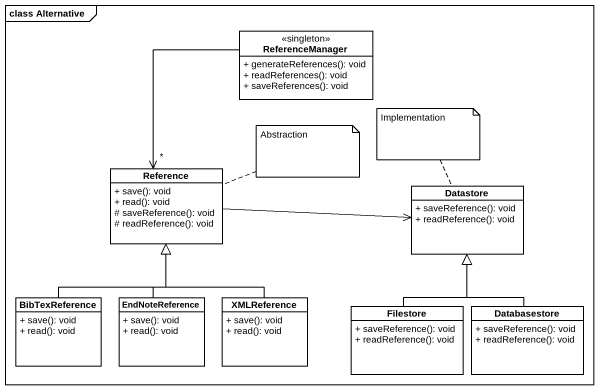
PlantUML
@startuml
mainframe class Alternative
hide circle
hide empty members
skinparam classAttributeIconSize 0
class ReferenceManager <<singleton>> {
  + generateReferences(): void
  + readReferences(): void
  + saveReferences(): void
}
class Reference {
  + save(): void
  + read(): void
  # saveReference(): void
  # readReference(): void
}
class Datastore {
  + saveReference(): void
  + readReference(): void
}
class BibTexReference {
  + save(): void
  + read(): void
}
class EndNoteReference {
  + save(): void
  + read(): void
}
class XMLReference {
  + save(): void
  + read(): void
}
class Filestore {
  + saveReference(): void
  + readReference(): void
}
class Databasestore {
  + saveReference(): void
  + readReference(): void
}
ReferenceManager --> "*" Reference
Reference -right-> Datastore
BibTexReference -up-|> Reference
EndNoteReference -up-|> Reference
XMLReference -up-|> Reference
Filestore -up-|> Datastore
Databasestore -up-|> Datastore
note right of Reference : Abstraction
note top of Datastore : Implementation
@enduml
